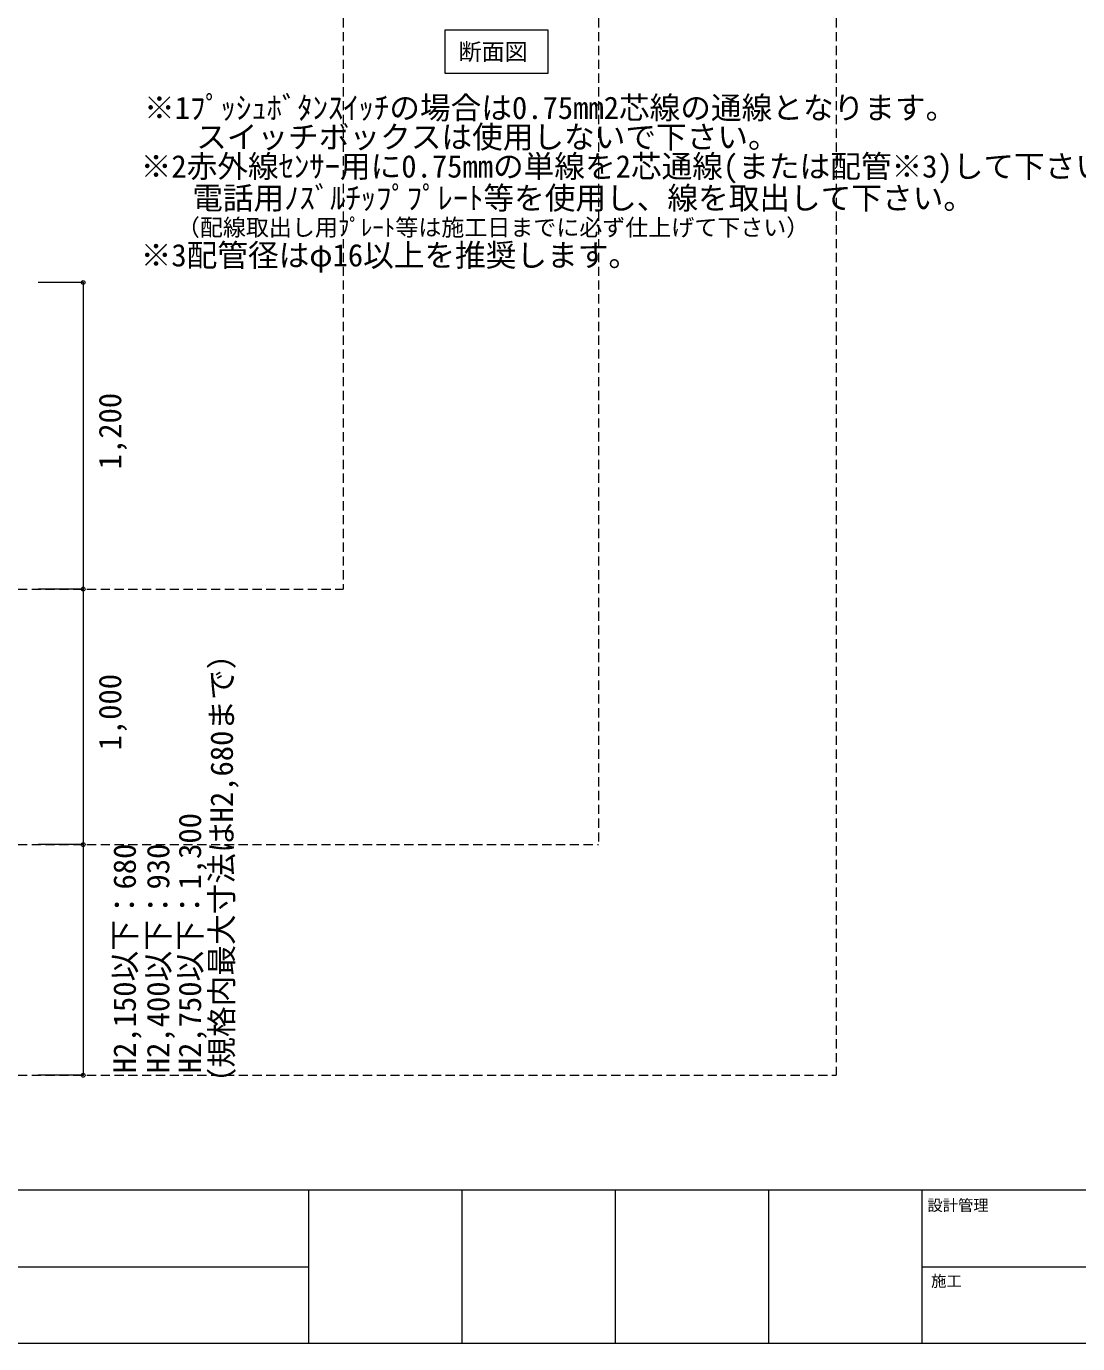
# Model space of a CAD drawing. Units: millimetres, scale not verified. Extents: x -6147 to 6028, y -4253 to 4222.
# Drawn here: x -2155 to 1960, y -4253 to 903 of the extents above; entities that cross this region are included whole.
import ezdxf
from ezdxf.enums import TextEntityAlignment as Align

# ---------------------------------------------------------------- set-up
doc = ezdxf.new("R2010")
doc.units = ezdxf.units.MM
doc.header["$LTSCALE"] = 30
doc.header["$PDMODE"] = 32
doc.header["$PDSIZE"] = 15
doc.linetypes.add('DASHED1', pattern=[1.8, 1.2, -0.6])
doc.layers.add('0-0', color=7, linetype='Continuous', lineweight=18)
doc.layers.add('0-2__2-4_', color=7, linetype='Continuous', lineweight=18)
doc.layers.add('0-3__0-0_枠線', color=7, linetype='Continuous')
doc.styles.add('ＭＳ ゴシック', font='')
doc.styles.get('ＭＳ ゴシック').set_extended_font_data('MS Gothic')

msp = doc.modelspace()

# ---------------------------------------------------------------- linework, layer by layer
at = {"layer": '0-0', "color": 4, "linetype": 'DASHED1'}
for p, q in [((-914.82, 3634.23), (-914.82, -1299.67)), ((85.18, 3634.23), (85.18, -2299.67)), ((1015.18, 3634.23), (1015.18, -3202.53)), ((-2457.39, -1299.67), (-914.82, -1299.67)), ((-2457.59, -2299.67), (85.18, -2299.67)), ((-2457.39, -3202.53), (1015.18, -3202.53))]:
    msp.add_line(p, q, dxfattribs=at)
at = {"layer": '0-0', "color": 6}
for p, q in [((-6146.69, -3650.84), (6003.71, -3650.84)), ((-1050.13, -3650.84), (-1050.13, -4252.87)), ((-450.13, -3650.84), (-450.13, -4252.87)), ((149.87, -3650.84), (149.87, -4252.87)), ((749.87, -3650.84), (749.87, -4252.87)), ((1349.87, -3650.84), (1349.87, -4252.87)), ((-6146.69, -3951.85), (-1050.13, -3951.85)), ((1349.87, -3951.85), (6027.79, -3951.85)), ((6027.79, -4252.87), (-6146.69, -4252.87))]:
    msp.add_line(p, q, dxfattribs=at)
at = {"layer": '0-2__2-4_', "color": 4}
for p, q in [((-1932.19, -99.67), (-2108.78, -99.67)), ((-1932.19, -99.67), (-1932.19, -1299.67)), ((-1932.19, -1299.67), (-2108.78, -1299.67)), ((-1932.19, -1299.67), (-1932.19, -2299.67)), ((-1932.19, -2299.67), (-2108.78, -2299.67)), ((-1932.19, -2299.67), (-1932.19, -3202.53)), ((-1932.19, -3202.53), (-2108.78, -3202.53))]:
    msp.add_line(p, q, dxfattribs=at)
at = {"layer": '0-2__2-4_'}
msp.add_lwpolyline([(-515.34, 888.89), (-114.01, 888.89), (-114.01, 717.83), (-515.34, 717.83)], close=True, dxfattribs=at)
at = {"layer": '0-2__2-4_', "color": 4}
for p in [(-1932.19, -99.67), (-1932.19, -1299.67), (-1932.19, -2299.67), (-1932.19, -3202.53)]:
    msp.add_point(p, dxfattribs=at)

# ---------------------------------------------------------------- texts
at = {"layer": '0-2__2-4_', "style": 'ＭＳ ゴシック'}
for s, height, p in [('断面図', 65.98, (-462.7, 750.73)), ('※1ﾌﾟｯｼｭﾎﾞﾀﾝｽｲｯﾁの場合は0.75mm2芯線の通線となります。', 87.98, (-1693.88, 513.75)), ('スイッチボックスは使用しないで下さい。', 87.98, (-1490, 399.7)), ('※2赤外線ｾﾝｻｰ用に0.75mmの単線を2芯通線(または配管※3)して下さい。', 87.98, (-1706.98, 284.57)), ('電話用ﾉｽﾞﾙﾁｯﾌﾟﾌﾟﾚｰﾄ等を使用し、線を取出して下さい。', 87.98, (-1505.49, 160.58)), ('（配線取出し用ﾌﾟﾚｰﾄ等は施工日までに必ず仕上げて下さい）', 65.98, (-1565.28, 63.15)), ('※3配管径はφ16以上を推奨します。', 87.98, (-1706.98, -63.32))]:
    msp.add_text(s, height=height, dxfattribs=at).set_placement(p, align=Align.BOTTOM_LEFT)
at = {"layer": '0-2__2-4_', "color": 3, "style": 'ＭＳ ゴシック'}
for s, p in [('1,200', (-1756.8, -830.92)), ('（規格内最大寸法はH2,680まで）', (-1319.69, -3292.71)), ('1,000', (-1756.8, -1930.92)), ('H2,750以下：1,300', (-1444.14, -3194.45)), ('H2,150以下：680', (-1699.6, -3194.45)), ('H2,400以下：930', (-1568.6, -3194.45))]:
    msp.add_text(s, height=87.98, rotation=90, dxfattribs=at).set_placement(p, align=Align.BOTTOM_LEFT)
at = {"layer": '0-3__0-0_枠線', "style": 'ＭＳ ゴシック'}
for s, p in [('設計管理', (1371.99, -3746.5)), ('施工', (1386.81, -4043.01))]:
    msp.add_text(s, height=43.99, dxfattribs=at).set_placement(p, align=Align.BOTTOM_LEFT)

doc.saveas('drawing.dxf')
